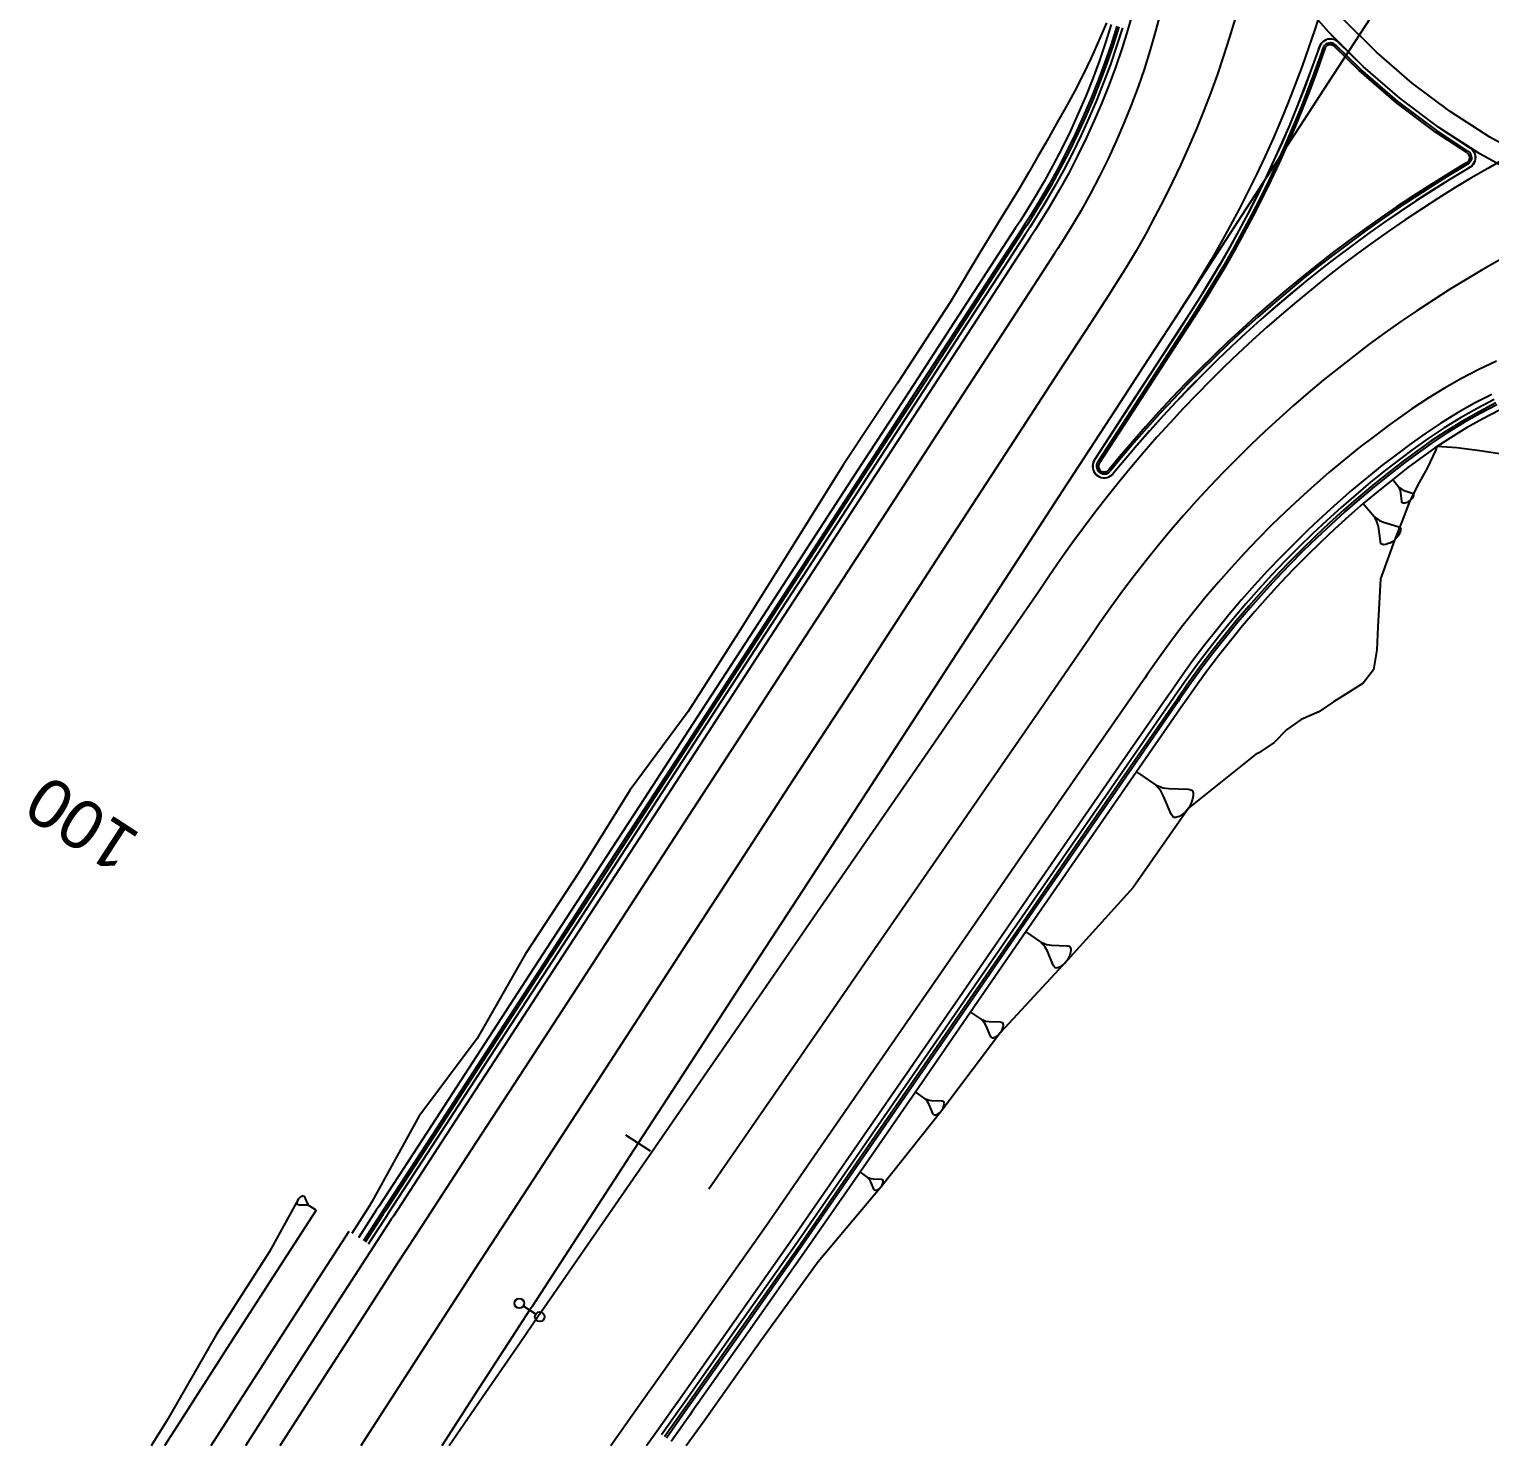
# Model space of a CAD drawing. Extents: x 383808 to 384559, y 802827 to 803490.
# Drawn here: x 383902.9 to 383978, y 803100.1 to 803172.8 of the extents above; entities that cross this region are included whole.
import ezdxf
from ezdxf.enums import TextEntityAlignment as Align

# ---------------------------------------------------------------- set-up
doc = ezdxf.new("R2010")
doc.units = 0
doc.layers.get('0').update_dxf_attribs({"linetype": 'CONTINUOUS'})
doc.styles.add('ARIAL', font='ARIAL.FON')

msp = doc.modelspace()

# ---------------------------------------------------------------- linework, layer by layer
at = {"color": 7}
for p, q in [((383973.0067, 803149.6732), (383973.3233, 803149.2726)), ((383973.3233, 803149.2726), (383973.371, 803149.2358)), ((383973.3481, 803149.2177), (383973.3233, 803149.2726)), ((383973.3728, 803149.1629), (383973.3481, 803149.2177)), ((383973.371, 803149.2358), (383973.4186, 803149.1991)), ((383973.4186, 803149.1991), (383973.4662, 803149.1623)), ((383971.4876, 803148.4254), (383972.0673, 803147.7461)), ((383973.3975, 803149.1081), (383973.3728, 803149.1629)), ((383973.4241, 803148.9803), (383973.3975, 803149.1081)), ((383973.4671, 803148.5494), (383973.4241, 803148.9803)), ((383973.4662, 803149.1623), (383973.5844, 803149.1069)), ((383973.4738, 803148.5175), (383973.4671, 803148.5494)), ((383973.4895, 803148.4741), (383973.4738, 803148.5175)), ((383973.4985, 803148.4626), (383973.4895, 803148.4741)), ((383973.528, 803148.4488), (383973.4985, 803148.4626)), ((383973.5485, 803148.4464), (383973.528, 803148.4488)), ((383973.569, 803148.444), (383973.5485, 803148.4464)), ((383973.6215, 803148.4482), (383973.569, 803148.444)), ((383973.5844, 803149.1069), (383973.9937, 803148.9655)), ((383973.6968, 803148.4706), (383973.6215, 803148.4482)), ((383973.7402, 803148.4863), (383973.6968, 803148.4706)), ((383973.795, 803148.511), (383973.7402, 803148.4863)), ((383973.8842, 803148.5629), (383973.795, 803148.511)), ((383973.9552, 803148.6376), (383973.8842, 803148.5629)), ((383973.992, 803148.6853), (383973.9552, 803148.6376)), ((383974.0173, 803148.7239), (383973.992, 803148.6853)), ((383973.9937, 803148.9655), (383974.0232, 803148.9517)), ((383974.0564, 803148.792), (383974.0173, 803148.7239)), ((383974.0232, 803148.9517), (383974.0618, 803148.9264)), ((383974.0727, 803148.842), (383974.0564, 803148.792)), ((383974.0618, 803148.9264), (383974.0708, 803148.9149)), ((383974.0708, 803148.9149), (383974.0775, 803148.883)), ((383974.0751, 803148.8625), (383974.0727, 803148.842)), ((383974.0775, 803148.883), (383974.0751, 803148.8625)), ((383972.0673, 803147.7461), (383972.153, 803147.685)), ((383972.1142, 803147.6519), (383972.0673, 803147.7461)), ((383972.153, 803147.685), (383972.2386, 803147.624)), ((383972.161, 803147.5577), (383972.1142, 803147.6519)), ((383972.2079, 803147.4635), (383972.161, 803147.5577)), ((383972.2627, 803147.242), (383972.2079, 803147.4635)), ((383972.2386, 803147.624), (383972.3243, 803147.5629)), ((383972.3663, 803146.4918), (383972.2627, 803147.242)), ((383972.3243, 803147.5629), (383972.5345, 803147.4739)), ((383972.5345, 803147.4739), (383973.2591, 803147.2537)), ((383973.2591, 803147.2537), (383973.3116, 803147.2315)), ((383973.3116, 803147.2315), (383973.3807, 803147.1898)), ((383973.3802, 803146.9546), (383973.3163, 803146.8329)), ((383973.4053, 803147.0431), (383973.3802, 803146.9546)), ((383973.3807, 803147.1898), (383973.3973, 803147.1704)), ((383973.3973, 803147.1704), (383973.411, 803147.115)), ((383973.4082, 803147.0791), (383973.4053, 803147.0431)), ((383973.411, 803147.115), (383973.4082, 803147.0791)), ((383972.38, 803146.4364), (383972.3663, 803146.4918)), ((383972.4103, 803146.3616), (383972.38, 803146.4364)), ((383972.4269, 803146.3422), (383972.4103, 803146.3616)), ((383972.4794, 803146.32), (383972.4269, 803146.3422)), ((383972.5154, 803146.3171), (383972.4794, 803146.32)), ((383972.5514, 803146.3143), (383972.5154, 803146.3171)), ((383972.6427, 803146.3251), (383972.5514, 803146.3143)), ((383972.7729, 803146.3692), (383972.6427, 803146.3251)), ((383972.8477, 803146.3994), (383972.7729, 803146.3692)), ((383972.9419, 803146.4463), (383972.8477, 803146.3994)), ((383973.0943, 803146.5428), (383972.9419, 803146.4463)), ((383973.2136, 803146.6782), (383973.0943, 803146.5428)), ((383973.2746, 803146.7638), (383973.2136, 803146.6782)), ((383973.3163, 803146.8329), (383973.2746, 803146.7638)), ((383959.8374, 803134.6457), (383960.8067, 803133.9747)), ((383960.8067, 803133.9747), (383960.9367, 803133.9257)), ((383960.8983, 803133.8703), (383960.8067, 803133.9747)), ((383960.9899, 803133.7659), (383960.8983, 803133.8703)), ((383960.9367, 803133.9257), (383961.0666, 803133.8767)), ((383961.0816, 803133.6615), (383960.9899, 803133.7659)), ((383961.0666, 803133.8767), (383961.1966, 803133.8277)), ((383961.2264, 803133.3974), (383961.0816, 803133.6615)), ((383961.1966, 803133.8277), (383961.4948, 803133.7851)), ((383961.4948, 803133.7851), (383962.494, 803133.749)), ((383962.494, 803133.749), (383962.5686, 803133.7383)), ((383962.5686, 803133.7383), (383962.6708, 803133.7085)), ((383962.6708, 803133.7085), (383962.6985, 803133.6893)), ((383962.6985, 803133.6893), (383962.7347, 803133.6233)), ((383962.7497, 803133.4081), (383962.7092, 803133.2313)), ((383962.7347, 803133.6233), (383962.7433, 803133.5764)), ((383962.7433, 803133.5764), (383962.7518, 803133.5295)), ((383962.7518, 803133.5295), (383962.7497, 803133.4081)), ((383961.6121, 803132.4749), (383961.2264, 803133.3974)), ((383962.5239, 803132.786), (383962.362, 803132.6113)), ((383962.6304, 803132.9991), (383962.5239, 803132.786)), ((383962.6794, 803133.129), (383962.6304, 803132.9991)), ((383962.7092, 803133.2313), (383962.6794, 803133.129)), ((383961.6483, 803132.4089), (383961.6121, 803132.4749)), ((383961.7122, 803132.3237), (383961.6483, 803132.4089)), ((383961.7399, 803132.3045), (383961.7122, 803132.3237)), ((383961.8145, 803132.2939), (383961.7399, 803132.3045)), ((383961.8613, 803132.3024), (383961.8145, 803132.2939)), ((383961.9082, 803132.3109), (383961.8613, 803132.3024)), ((383962.0211, 803132.3557), (383961.9082, 803132.3109)), ((383962.1724, 803132.4558), (383962.0211, 803132.3557)), ((383962.2576, 803132.5197), (383962.1724, 803132.4558)), ((383962.362, 803132.6113), (383962.2576, 803132.5197)), ((383954.151, 803126.4161), (383954.917, 803125.8868)), ((383954.917, 803125.8868), (383955.0197, 803125.8482)), ((383954.9894, 803125.8044), (383954.917, 803125.8868)), ((383955.0618, 803125.7221), (383954.9894, 803125.8044)), ((383955.0197, 803125.8482), (383955.1223, 803125.8096)), ((383955.1343, 803125.6397), (383955.0618, 803125.7221)), ((383955.1223, 803125.8096), (383955.225, 803125.771)), ((383955.2489, 803125.4312), (383955.1343, 803125.6397)), ((383955.225, 803125.771), (383955.4606, 803125.7376)), ((383955.5541, 803124.7029), (383955.2489, 803125.4312)), ((383955.4606, 803125.7376), (383956.2497, 803125.7097)), ((383956.2497, 803125.7097), (383956.3086, 803125.7013)), ((383956.3086, 803125.7013), (383956.3894, 803125.6778)), ((383956.3965, 803125.2202), (383956.3579, 803125.1175)), ((383956.3894, 803125.6778), (383956.4113, 803125.6627)), ((383956.42, 803125.301), (383956.3965, 803125.2202)), ((383956.4113, 803125.6627), (383956.4399, 803125.6106)), ((383956.4519, 803125.4407), (383956.42, 803125.301)), ((383956.4399, 803125.6106), (383956.4467, 803125.5736)), ((383956.4467, 803125.5736), (383956.4535, 803125.5366)), ((383956.4535, 803125.5366), (383956.4519, 803125.4407)), ((383955.5827, 803124.6508), (383955.5541, 803124.7029)), ((383955.6332, 803124.5835), (383955.5827, 803124.6508)), ((383955.6551, 803124.5684), (383955.6332, 803124.5835)), ((383955.714, 803124.56), (383955.6551, 803124.5684)), ((383955.751, 803124.5668), (383955.714, 803124.56)), ((383955.788, 803124.5736), (383955.751, 803124.5668)), ((383955.8772, 803124.609), (383955.788, 803124.5736)), ((383955.9966, 803124.6882), (383955.8772, 803124.609)), ((383956.0638, 803124.7387), (383955.9966, 803124.6882)), ((383956.1462, 803124.8111), (383956.0638, 803124.7387)), ((383956.274, 803124.9492), (383956.1462, 803124.8111)), ((383956.3579, 803125.1175), (383956.274, 803124.9492)), ((383951.3076, 803122.301), (383951.8611, 803121.9185)), ((383951.8611, 803121.9185), (383951.9353, 803121.8906)), ((383951.9135, 803121.859), (383951.8611, 803121.9185)), ((383951.9658, 803121.7994), (383951.9135, 803121.859)), ((383951.9353, 803121.8906), (383952.0095, 803121.8627)), ((383952.0182, 803121.7399), (383951.9658, 803121.7994)), ((383952.0095, 803121.8627), (383952.0837, 803121.8348)), ((383952.101, 803121.5892), (383952.0182, 803121.7399)), ((383952.0837, 803121.8348), (383952.254, 803121.8106)), ((383952.3215, 803121.0629), (383952.101, 803121.5892)), ((383952.254, 803121.8106), (383952.8243, 803121.7905)), ((383952.8243, 803121.7905), (383952.8668, 803121.7844)), ((383952.8668, 803121.7844), (383952.9252, 803121.7675)), ((383952.9304, 803121.4367), (383952.9025, 803121.3625)), ((383952.9252, 803121.7675), (383952.941, 803121.7565)), ((383952.9473, 803121.4951), (383952.9304, 803121.4367)), ((383952.941, 803121.7565), (383952.9617, 803121.7189)), ((383952.9703, 803121.5961), (383952.9473, 803121.4951)), ((383952.9617, 803121.7189), (383952.9666, 803121.6921)), ((383952.9666, 803121.6921), (383952.9715, 803121.6654)), ((383952.9715, 803121.6654), (383952.9703, 803121.5961)), ((383952.3422, 803121.0252), (383952.3215, 803121.0629)), ((383952.3788, 803120.9766), (383952.3422, 803121.0252)), ((383952.3946, 803120.9657), (383952.3788, 803120.9766)), ((383952.4371, 803120.9597), (383952.3946, 803120.9657)), ((383952.4639, 803120.9645), (383952.4371, 803120.9597)), ((383952.4906, 803120.9694), (383952.4639, 803120.9645)), ((383952.555, 803120.995), (383952.4906, 803120.9694)), ((383952.6413, 803121.0523), (383952.555, 803120.995)), ((383952.6899, 803121.0888), (383952.6413, 803121.0523)), ((383952.7495, 803121.1411), (383952.6899, 803121.0888)), ((383952.8418, 803121.2409), (383952.7495, 803121.1411)), ((383952.9025, 803121.3625), (383952.8418, 803121.2409)), ((383948.4641, 803118.1859), (383948.9542, 803117.8473)), ((383948.9542, 803117.8473), (383949.0199, 803117.8226)), ((383949.0005, 803117.7946), (383948.9542, 803117.8473)), ((383949.0469, 803117.7419), (383949.0005, 803117.7946)), ((383949.0199, 803117.8226), (383949.0856, 803117.7979)), ((383949.0932, 803117.6892), (383949.0469, 803117.7419)), ((383949.0856, 803117.7979), (383949.1512, 803117.7732)), ((383949.1665, 803117.5558), (383949.0932, 803117.6892)), ((383949.1512, 803117.7732), (383949.302, 803117.7518)), ((383949.302, 803117.7518), (383949.8068, 803117.7339)), ((383949.8068, 803117.7339), (383949.8445, 803117.7286)), ((383949.8445, 803117.7286), (383949.8962, 803117.7136)), ((383949.8962, 803117.7136), (383949.9102, 803117.7039)), ((383949.9102, 803117.7039), (383949.9285, 803117.6705)), ((383949.9285, 803117.6705), (383949.9328, 803117.6469)), ((383949.9328, 803117.6469), (383949.9371, 803117.6232)), ((383949.3618, 803117.0899), (383949.1665, 803117.5558)), ((383949.3801, 803117.0565), (383949.3618, 803117.0899)), ((383949.4124, 803117.0135), (383949.3801, 803117.0565)), ((383949.4264, 803117.0038), (383949.4124, 803117.0135)), ((383949.4641, 803116.9985), (383949.4264, 803117.0038)), ((383949.4878, 803117.0028), (383949.4641, 803116.9985)), ((383949.5115, 803117.0071), (383949.4878, 803117.0028)), ((383949.5685, 803117.0298), (383949.5115, 803117.0071)), ((383949.6449, 803117.0804), (383949.5685, 803117.0298)), ((383949.6879, 803117.1128), (383949.6449, 803117.0804)), ((383949.7406, 803117.1591), (383949.6879, 803117.1128)), ((383949.8223, 803117.2474), (383949.7406, 803117.1591)), ((383949.876, 803117.3551), (383949.8223, 803117.2474)), ((383949.9007, 803117.4208), (383949.876, 803117.3551)), ((383949.9158, 803117.4725), (383949.9007, 803117.4208)), ((383949.9361, 803117.5618), (383949.9158, 803117.4725)), ((383949.9371, 803117.6232), (383949.9361, 803117.5618)), ((383945.6207, 803114.0708), (383946.0126, 803113.8)), ((383946.0126, 803113.8), (383946.0651, 803113.7803)), ((383946.0496, 803113.7579), (383946.0126, 803113.8)), ((383946.0867, 803113.7157), (383946.0496, 803113.7579)), ((383946.0651, 803113.7803), (383946.1176, 803113.7605)), ((383946.1237, 803113.6736), (383946.0867, 803113.7157)), ((383946.1176, 803113.7605), (383946.1701, 803113.7408)), ((383946.1823, 803113.5669), (383946.1237, 803113.6736)), ((383946.1701, 803113.7408), (383946.2906, 803113.7237)), ((383946.3384, 803113.1944), (383946.1823, 803113.5669)), ((383946.2906, 803113.7237), (383946.6943, 803113.7094)), ((383946.3531, 803113.1677), (383946.3384, 803113.1944)), ((383946.379, 803113.1333), (383946.3531, 803113.1677)), ((383946.3901, 803113.1256), (383946.379, 803113.1333)), ((383946.5037, 803113.1464), (383946.4581, 803113.1282)), ((383946.5648, 803113.1869), (383946.5037, 803113.1464)), ((383946.5992, 803113.2127), (383946.5648, 803113.1869)), ((383946.6414, 803113.2498), (383946.5992, 803113.2127)), ((383946.7067, 803113.3204), (383946.6414, 803113.2498)), ((383946.6943, 803113.7094), (383946.7244, 803113.7051)), ((383946.7497, 803113.4065), (383946.7067, 803113.3204)), ((383946.7244, 803113.7051), (383946.7657, 803113.6931)), ((383946.7694, 803113.459), (383946.7497, 803113.4065)), ((383946.7657, 803113.6931), (383946.7769, 803113.6854)), ((383946.7814, 803113.5003), (383946.7694, 803113.459)), ((383946.7769, 803113.6854), (383946.7916, 803113.6587)), ((383946.7977, 803113.5718), (383946.7814, 803113.5003)), ((383946.7916, 803113.6587), (383946.7951, 803113.6398)), ((383946.7951, 803113.6398), (383946.7985, 803113.6209)), ((383946.7985, 803113.6209), (383946.7977, 803113.5718)), ((383916.6974, 803112.4911), (383916.7089, 803112.5492)), ((383916.6979, 803112.4514), (383916.6974, 803112.4911)), ((383916.7011, 803112.4362), (383916.6979, 803112.4514)), ((383916.7044, 803112.421), (383916.7011, 803112.4362)), ((383916.7168, 803112.3998), (383916.7044, 803112.421)), ((383916.7089, 803112.5492), (383916.7177, 803112.5829)), ((383916.7261, 803112.3938), (383916.7168, 803112.3998)), ((383916.7177, 803112.5829), (383916.7324, 803112.6258)), ((383916.7597, 803112.3851), (383916.7261, 803112.3938)), ((383916.7324, 803112.6258), (383916.7651, 803112.6964)), ((383916.7842, 803112.3823), (383916.7597, 803112.3851)), ((383916.7651, 803112.6964), (383916.8163, 803112.755)), ((383916.8163, 803112.755), (383916.8495, 803112.7859)), ((383916.8495, 803112.7859), (383916.8766, 803112.8076)), ((383916.8766, 803112.8076), (383916.9251, 803112.8417)), ((383916.9251, 803112.8417), (383916.9615, 803112.8574)), ((383916.9615, 803112.8574), (383916.9767, 803112.8606)), ((383916.9767, 803112.8606), (383916.9919, 803112.8639)), ((383916.9919, 803112.8639), (383917.0164, 803112.8611)), ((383917.0164, 803112.8611), (383917.0256, 803112.8551)), ((383917.0256, 803112.8551), (383917.0473, 803112.8279)), ((383917.0473, 803112.8279), (383917.0597, 803112.8067)), ((383917.0597, 803112.8067), (383917.1945, 803112.5094)), ((383917.1945, 803112.5094), (383917.2444, 803112.4245)), ((383917.2444, 803112.4245), (383917.2753, 803112.3913)), ((383917.2753, 803112.3913), (383917.3062, 803112.3582)), ((383946.4203, 803113.1213), (383946.3901, 803113.1256)), ((383946.4392, 803113.1248), (383946.4203, 803113.1213)), ((383946.4581, 803113.1282), (383946.4392, 803113.1248)), ((383917.1107, 803112.3802), (383916.7842, 803112.3823)), ((383917.2085, 803112.3692), (383917.1107, 803112.3802)), ((383917.2514, 803112.3544), (383917.2085, 803112.3692)), ((383917.2942, 803112.3397), (383917.2514, 803112.3544)), ((383917.3371, 803112.325), (383917.2942, 803112.3397)), ((383917.3062, 803112.3582), (383917.3371, 803112.325)), ((383917.6601, 803112.1153), (383917.3371, 803112.325))]:
    msp.add_line(p, q, dxfattribs=at)
at = {"color": 3}
msp.add_line((383934.8451, 803115.1479), (383933.5879, 803115.9661), dxfattribs=at)
at = {"color": 1}
msp.add_line((383928.9545, 803106.7754), (383928.3177, 803107.1898), dxfattribs=at)
at = {"color": 3, "linetype": 'CONTINUOUS'}
for points in [[(383972.3997, 803174.2259), (383969.6723, 803170.0353), (383968.0172, 803167.4922), (383966.9449, 803165.8446), (383964.2175, 803161.654), (383961.4902, 803157.4634), (383960.4147, 803155.8109), (383958.7628, 803153.2727), (383956.0354, 803149.0821), (383953.3081, 803144.8915), (383950.5807, 803140.7008), (383947.8533, 803136.5102), (383945.126, 803132.3195), (383942.3986, 803128.1289), (383939.6712, 803123.9383), (383936.9439, 803119.7476), (383934.2165, 803115.557), (383931.4891, 803111.3663), (383928.7617, 803107.1757), (383928.6361, 803106.9826), (383927.7249, 803105.5808), (383926.0407, 803102.9809), (383924.1212, 803100)], [(384000, 803161.5519), (383999.0447, 803161.436), (383996.5485, 803161.3078), (383994.0494, 803161.3531), (383991.5595, 803161.5717), (383989.0908, 803161.9625), (383986.6551, 803162.5238), (383984.2642, 803163.2526), (383981.9297, 803164.1456), (383979.6628, 803165.1985), (383977.4743, 803166.4061), (383975.375, 803167.7627), (383973.3748, 803169.2616), (383971.4835, 803170.8957), (383969.7101, 803172.6572), (383968.0633, 803174.5374)]]:
    msp.add_lwpolyline(points, dxfattribs=at)
at = {"color": 2, "linetype": 'CONTINUOUS'}
for points in [[(384000, 803161.5369), (383999.7367, 803161.5024), (383999.0447, 803161.436), (383996.5485, 803161.3078), (383994.0494, 803161.3531), (383991.5595, 803161.5717), (383989.0908, 803161.9625), (383986.6551, 803162.5238), (383984.2642, 803163.2526), (383981.9297, 803164.1456), (383979.6628, 803165.1985), (383977.4743, 803166.4061), (383976.965, 803166.7164), (383975.375, 803167.7627), (383973.3748, 803169.2616), (383971.4835, 803170.8957), (383970.2217, 803172.1236), (383969.7101, 803172.6572), (383968.0633, 803174.5374)], [(383959.6664, 803173.756), (383959.3913, 803172.7946), (383959.0923, 803171.8404), (383958.7694, 803170.894), (383958.4231, 803169.9559), (383958.0534, 803169.0268), (383957.6605, 803168.1072), (383957.2449, 803167.1977), (383956.8066, 803166.2989), (383956.3459, 803165.4114), (383955.8633, 803164.5356), (383955.3589, 803163.6722), (383954.833, 803162.8216), (383954.6005, 803162.4601), (383954.3661, 803162.0999), (383953.2906, 803160.4474), (383951.6387, 803157.9093), (383948.9114, 803153.7186), (383946.184, 803149.528), (383943.4566, 803145.3373), (383940.7292, 803141.1467), (383938.0019, 803136.9561), (383935.2745, 803132.7654), (383932.5471, 803128.5748), (383929.8198, 803124.3841), (383927.0924, 803120.1935), (383924.365, 803116.0029), (383921.6377, 803111.8122), (383921.512, 803111.6191), (383920.5956, 803110.2094), (383918.9019, 803107.5948), (383916.1796, 803103.3671), (383914.0272, 803100)], [(383970.2217, 803172.1236), (383970.1466, 803172.1886), (383970.0613, 803172.2405), (383969.9686, 803172.2777), (383969.871, 803172.2989), (383969.7712, 803172.3036), (383969.672, 803172.2917), (383969.5762, 803172.2635), (383969.4864, 803172.2198), (383969.4051, 803172.1618), (383969.3345, 803172.0911), (383969.2766, 803172.0097), (383969.233, 803171.9199), (383969.2253, 803171.8986), (383969.1496, 803171.6791), (383968.8114, 803170.7294), (383968.4579, 803169.7854), (383968.0893, 803168.8472), (383967.7056, 803167.915), (383967.3069, 803166.9891), (383966.8933, 803166.0698), (383966.4649, 803165.1573), (383966.0219, 803164.2518), (383965.5643, 803163.3536), (383965.0923, 803162.4629), (383964.606, 803161.5799), (383964.1056, 803160.7048), (383963.591, 803159.838), (383963.0626, 803158.9795), (383962.5204, 803158.1297), (383962.4876, 803158.0792), (383961.9092, 803157.1906), (383960.8338, 803155.5382), (383959.1819, 803153), (383957.6704, 803150.6777), (383957.6522, 803150.6477), (383957.6101, 803150.5571), (383957.5836, 803150.4608), (383957.5734, 803150.3615), (383957.5799, 803150.2618), (383957.6028, 803150.1646), (383957.6415, 803150.0725), (383957.695, 803149.9881), (383957.7617, 803149.9138), (383957.8399, 803149.8516), (383957.9272, 803149.8032), (383958.0214, 803149.7699), (383958.1198, 803149.7528), (383958.2197, 803149.7522), (383958.3183, 803149.7682), (383958.4129, 803149.8003), (383958.5008, 803149.8476), (383958.5797, 803149.9089), (383958.6382, 803149.971)], [(383976.965, 803166.7164), (383977.0406, 803166.6609), (383977.1105, 803166.5896), (383977.1677, 803166.5076), (383977.2104, 803166.4173), (383977.2376, 803166.3212), (383977.2484, 803166.2219), (383977.2426, 803166.1222), (383977.2204, 803166.0248), (383977.1823, 803165.9325), (383977.1294, 803165.8478), (383977.0632, 803165.773), (383976.9855, 803165.7102), (383976.953, 803165.6896), (383976.7635, 803165.5777), (383975.901, 803165.0574), (383975.0461, 803164.5245), (383974.1992, 803163.9791), (383973.3604, 803163.4213), (383972.5299, 803162.8512), (383971.7078, 803162.2689), (383970.8945, 803161.6747), (383970.0899, 803161.0685), (383969.2943, 803160.4506), (383968.508, 803159.8211), (383967.7309, 803159.18), (383966.9634, 803158.5276), (383966.2055, 803157.864), (383965.4575, 803157.1893), (383964.7195, 803156.5037), (383963.9916, 803155.8072), (383963.2741, 803155.1002), (383962.5671, 803154.3827), (383961.8706, 803153.6549), (383961.185, 803152.9169), (383960.5103, 803152.1689), (383959.8466, 803151.4111), (383959.1942, 803150.6436), (383958.6382, 803149.971)], [(383978.0901, 803154.0419), (383977.2028, 803153.581), (383976.3321, 803153.0893), (383975.4792, 803152.5673), (383974.6451, 803152.0157), (383973.8798, 803151.4712), (383973.2391, 803150.9919), (383972.4487, 803150.3793), (383971.67, 803149.7519), (383970.9033, 803149.11), (383970.1489, 803148.4537), (383969.4069, 803147.7832), (383968.6777, 803147.0989), (383967.9616, 803146.401), (383967.2588, 803145.6896), (383966.5695, 803144.9652), (383965.894, 803144.2278), (383965.2325, 803143.4779), (383964.5853, 803142.7156), (383963.9526, 803141.9412), (383963.3346, 803141.155), (383962.7316, 803140.3573), (383962.1437, 803139.5484), (383961.5712, 803138.7285), (383961.4749, 803138.5873), (383959.0974, 803135.158), (383956.254, 803131.0428), (383953.4105, 803126.9277), (383950.5671, 803122.8126), (383947.7237, 803118.6975), (383944.8803, 803114.5824), (383942.0369, 803110.4673), (383939.1515, 803106.3794), (383936.2662, 803102.2916), (383936.1333, 803102.1033), (383935.1747, 803100.7442), (383934.6515, 803100)]]:
    msp.add_lwpolyline(points, dxfattribs=at)
at = {"color": 7, "linetype": 'CONTINUOUS'}
for points in [[(383961.0707, 803173.6666), (383960.8165, 803172.6995), (383960.5382, 803171.739), (383960.236, 803170.7858), (383959.9101, 803169.8405), (383959.5606, 803168.9035), (383959.1878, 803167.9756), (383958.792, 803167.0574), (383958.3733, 803166.1493), (383957.932, 803165.2519), (383957.4685, 803164.3659), (383956.9829, 803163.4917), (383956.4756, 803162.6299), (383955.947, 803161.7811), (383955.7856, 803161.5311), (383955.6233, 803161.2817), (383954.5478, 803159.6292), (383952.8959, 803157.091), (383950.1685, 803152.9004), (383947.4412, 803148.7098), (383944.7138, 803144.5191), (383941.9864, 803140.3285), (383939.2591, 803136.1378), (383936.5317, 803131.9472), (383933.8043, 803127.7566), (383931.077, 803123.5659), (383928.3496, 803119.3753), (383925.6222, 803115.1847), (383922.8949, 803110.994), (383922.7692, 803110.8009), (383921.8537, 803109.3926), (383920.1617, 803106.7806), (383917.4421, 803102.5571), (383915.8074, 803100)], [(383964.8995, 803173.3516), (383964.6135, 803172.3934), (383964.3094, 803171.4408), (383963.9874, 803170.494), (383963.6476, 803169.5536), (383963.2901, 803168.6197), (383962.915, 803167.6927), (383962.5226, 803166.7729), (383962.1128, 803165.8607), (383961.6859, 803164.9565), (383961.242, 803164.0604), (383960.7813, 803163.1728), (383960.304, 803162.2942), (383959.8101, 803161.4246), (383959.2999, 803160.5646), (383958.7736, 803159.7143), (383958.3944, 803159.1231), (383957.4813, 803157.7201), (383955.8294, 803155.1819), (383953.102, 803150.9912), (383950.3746, 803146.8006), (383947.6473, 803142.61), (383944.9199, 803138.4193), (383942.1925, 803134.2287), (383939.4651, 803130.0381), (383936.7378, 803125.8474), (383934.0104, 803121.6568), (383931.283, 803117.4661), (383928.5557, 803113.2755), (383925.8283, 803109.0849), (383925.7026, 803108.8918), (383924.7893, 803107.4867), (383923.1012, 803104.8807), (383920.3879, 803100.6671), (383919.9614, 803100)], [(383969.3024, 803173.7427), (383968.9974, 803172.7903), (383968.6772, 803171.843), (383968.3417, 803170.901), (383967.9911, 803169.9645), (383967.6254, 803169.0337), (383967.2448, 803168.109), (383966.8492, 803167.1906), (383966.439, 803166.2786), (383966.014, 803165.3734), (383965.5746, 803164.4752), (383965.1207, 803163.5841), (383964.6524, 803162.7005), (383964.17, 803161.8246), (383963.6736, 803160.9566), (383963.1631, 803160.0966), (383962.6389, 803159.2451), (383962.1011, 803158.4021), (383962.0684, 803158.3518), (383961.4902, 803157.4634), (383960.4147, 803155.8109), (383958.7628, 803153.2727), (383956.0354, 803149.0821), (383953.3081, 803144.8915), (383950.5807, 803140.7008), (383947.8533, 803136.5102), (383945.126, 803132.3195), (383942.3986, 803128.1289), (383939.6712, 803123.9383), (383936.9439, 803119.7476), (383934.2165, 803115.557), (383931.4891, 803111.3663), (383928.7617, 803107.1757), (383928.6361, 803106.9826), (383927.7249, 803105.5808), (383926.0407, 803102.9809), (383924.1212, 803100)], [(384000, 803162.554), (383999.1913, 803162.4531), (383998.9588, 803162.4323), (383996.5319, 803162.3076), (383994.1022, 803162.3517), (383991.6815, 803162.5642), (383991.0477, 803162.648), (383989.2813, 803162.9442), (383986.9133, 803163.4898), (383984.5889, 803164.1985), (383982.3192, 803165.0667), (383980.1152, 803166.0903), (383977.9876, 803167.2643), (383975.9466, 803168.5832), (383974.002, 803170.0405), (383972.1632, 803171.6293), (383970.4391, 803173.3418)], [(383958.2818, 803173.1272), (383957.8988, 803172.2309), (383957.5055, 803171.3428), (383957.0825, 803170.47), (383956.6377, 803169.6107), (383956.1762, 803168.7634), (383955.7093, 803167.9229), (383955.2378, 803167.0883), (383954.7625, 803166.2584), (383954.2839, 803165.4319), (383953.8026, 803164.6076), (383953.3059, 803163.7923), (383953.0854, 803163.4404), (383952.8593, 803163.0806), (383951.8364, 803161.3939), (383950.2774, 803158.7953), (383947.5385, 803154.6121), (383944.7781, 803150.443), (383942.1356, 803146.1971), (383939.4811, 803141.959), (383936.7836, 803137.7489), (383933.8004, 803133.7248), (383931.1731, 803129.469), (383928.4291, 803125.2892), (383925.9398, 803120.9437), (383922.9498, 803116.9239), (383920.5206, 803112.5392), (383920.406, 803112.3388), (383919.4921, 803110.9259)], [(383958.8166, 803172.9669), (383958.522, 803172.027), (383958.204, 803171.0948), (383957.8629, 803170.1708), (383957.4987, 803169.2556), (383957.1118, 803168.3498), (383956.7023, 803167.454), (383956.2706, 803166.5686), (383955.8169, 803165.6944), (383955.3415, 803164.8317), (383954.8446, 803163.9813), (383954.3267, 803163.1435), (383954.0968, 803162.7861), (383953.8632, 803162.4272), (383952.7878, 803160.7747), (383951.1358, 803158.2365), (383948.4085, 803154.0459), (383945.6811, 803149.8553), (383942.9537, 803145.6646), (383940.2264, 803141.474), (383937.499, 803137.2833), (383934.7716, 803133.0927), (383932.0443, 803128.9021), (383929.3169, 803124.7114), (383926.5895, 803120.5208), (383923.8622, 803116.3301), (383921.1348, 803112.1395), (383921.0091, 803111.9464), (383920.0924, 803110.5362)], [(383958.9219, 803172.9353), (383958.6266, 803171.9928), (383958.3077, 803171.058), (383957.9656, 803170.1314), (383957.6004, 803169.2136), (383957.2124, 803168.3053), (383956.8018, 803167.407), (383956.3689, 803166.5192), (383955.9139, 803165.6425), (383955.4371, 803164.7775), (383954.9389, 803163.9246), (383954.4195, 803163.0845), (383954.1891, 803162.7263), (383953.9554, 803162.3672), (383952.88, 803160.7147), (383951.228, 803158.1765), (383948.5007, 803153.9859), (383945.7733, 803149.7953), (383943.0459, 803145.6046), (383940.3186, 803141.414), (383937.5912, 803137.2233), (383934.8638, 803133.0327), (383932.1365, 803128.8421), (383929.4091, 803124.6514), (383926.6817, 803120.4608), (383923.9543, 803116.2701), (383921.227, 803112.0795), (383921.1013, 803111.8864), (383920.1847, 803110.4763)], [(383976.8596, 803166.5465), (383975.2607, 803167.5986), (383973.2494, 803169.1058), (383971.3476, 803170.749), (383970.09, 803171.9731), (383970.0287, 803172.027), (383969.9718, 803172.0617), (383969.91, 803172.0864), (383969.8449, 803172.1006), (383969.7784, 803172.1037), (383969.7123, 803172.0958), (383969.6484, 803172.077), (383969.5885, 803172.0479), (383969.5343, 803172.0092), (383969.4873, 803171.9621), (383969.4487, 803171.9078), (383969.4196, 803171.8479), (383969.4133, 803171.8304), (383969.3385, 803171.6135), (383968.9992, 803170.6608), (383968.6446, 803169.7138), (383968.2748, 803168.7725), (383967.8899, 803167.8374), (383967.4899, 803166.9085), (383967.075, 803165.9863), (383966.6453, 803165.0709), (383966.2008, 803164.1625), (383965.7418, 803163.2614), (383965.2683, 803162.3678), (383964.7804, 803161.482), (383964.2784, 803160.6041), (383963.7622, 803159.7345), (383963.2321, 803158.8733), (383962.6881, 803158.0208), (383962.6552, 803157.9702), (383962.0769, 803157.0815), (383961.0014, 803155.4291), (383959.3495, 803152.8909), (383957.8411, 803150.5734), (383957.8259, 803150.5486), (383957.7978, 803150.4882), (383957.7802, 803150.424), (383957.7734, 803150.3578), (383957.7777, 803150.2913), (383957.793, 803150.2265), (383957.8188, 803150.1651), (383957.8545, 803150.1089), (383957.8989, 803150.0593), (383957.951, 803150.0178), (383958.0093, 803149.9856), (383958.0721, 803149.9634), (383958.1377, 803149.952), (383958.2042, 803149.9516), (383958.27, 803149.9622), (383958.333, 803149.9837), (383958.3917, 803150.0152), (383958.4442, 803150.0561), (383958.4832, 803150.0975)], [(383976.8068, 803166.4616), (383975.2035, 803167.5165), (383973.1867, 803169.0279), (383971.2796, 803170.6757), (383970.0238, 803171.8981), (383969.9701, 803171.946), (383969.9271, 803171.9723), (383969.8807, 803171.9908), (383969.8319, 803172.0014), (383969.782, 803172.0038), (383969.7324, 803171.9978), (383969.6845, 803171.9837), (383969.6396, 803171.9619), (383969.5989, 803171.9329), (383969.5637, 803171.8976), (383969.5347, 803171.8569), (383969.5129, 803171.8117), (383969.5074, 803171.7965), (383969.433, 803171.5807), (383969.0932, 803170.6265), (383968.738, 803169.6779), (383968.3676, 803168.7352), (383967.982, 803167.7986), (383967.5814, 803166.8683), (383967.1659, 803165.9445), (383966.7354, 803165.0276), (383966.2903, 803164.1178), (383965.8305, 803163.2153), (383965.3563, 803162.3203), (383964.8676, 803161.433), (383964.3648, 803160.5538), (383963.8478, 803159.6828), (383963.3168, 803158.8202), (383962.772, 803157.9663), (383962.7391, 803157.9157), (383962.1607, 803157.027), (383961.0852, 803155.3745), (383959.4333, 803152.8363), (383957.9264, 803150.5211), (383957.9129, 803150.4993), (383957.8917, 803150.4538), (383957.8785, 803150.4056), (383957.8734, 803150.3559), (383957.8766, 803150.3061), (383957.8881, 803150.2575), (383957.9074, 803150.2114), (383957.9342, 803150.1693), (383957.9675, 803150.1321), (383958.0066, 803150.101), (383958.0503, 803150.0768), (383958.0974, 803150.0602), (383958.1466, 803150.0516), (383958.1965, 803150.0513), (383958.2458, 803150.0593), (383958.2931, 803150.0753), (383958.3371, 803150.099), (383958.3765, 803150.1297), (383958.4058, 803150.1607)], [(383976.8068, 803166.4616), (383976.8446, 803166.4338), (383976.8796, 803166.3981), (383976.9081, 803166.3571), (383976.9295, 803166.312), (383976.9431, 803166.2639), (383976.9485, 803166.2143), (383976.9456, 803166.1644), (383976.9345, 803166.1157), (383976.9154, 803166.0696), (383976.889, 803166.0272), (383976.8559, 803165.9898), (383976.8168, 803165.9583), (383976.794, 803165.944), (383976.6105, 803165.8357), (383975.7441, 803165.3131), (383974.8855, 803164.7779), (383974.0349, 803164.2301), (383973.1924, 803163.6698), (383972.3583, 803163.0973), (383971.5327, 803162.5125), (383970.7157, 803161.9156), (383969.9076, 803161.3068), (383969.1086, 803160.6862), (383968.3187, 803160.0539), (383967.5383, 803159.41), (383966.7674, 803158.7547), (383966.0062, 803158.0882), (383965.2549, 803157.4106), (383964.5137, 803156.7219), (383963.7827, 803156.0225), (383963.062, 803155.3124), (383962.3518, 803154.5917), (383961.6524, 803153.8607), (383960.9637, 803153.1195), (383960.286, 803152.3682), (383959.6195, 803151.6071), (383958.9642, 803150.8362), (383958.4058, 803150.1607)], [(383976.8596, 803166.5465), (383976.9099, 803166.5095), (383976.9566, 803166.4619), (383976.9946, 803166.4073), (383977.0231, 803166.3471), (383977.0412, 803166.283), (383977.0485, 803166.2168), (383977.0446, 803166.1504), (383977.0298, 803166.0854), (383977.0044, 803166.0239), (383976.9691, 803165.9674), (383976.925, 803165.9175), (383976.8732, 803165.8757), (383976.8469, 803165.8591), (383976.6615, 803165.7497), (383975.7964, 803165.2279), (383974.9391, 803164.6934), (383974.0897, 803164.1464), (383973.2484, 803163.587), (383972.4155, 803163.0152), (383971.5911, 803162.4313), (383970.7753, 803161.8353), (383969.9684, 803161.2274), (383969.1705, 803160.6077), (383968.3818, 803159.9763), (383967.6025, 803159.3333), (383966.8327, 803158.679), (383966.0727, 803158.0135), (383965.3225, 803157.3368), (383964.5823, 803156.6492), (383963.8523, 803155.9507), (383963.1327, 803155.2416), (383962.4236, 803154.522), (383961.7251, 803153.7921), (383961.0375, 803153.052), (383960.3608, 803152.3018), (383959.6952, 803151.5417), (383959.0408, 803150.772), (383958.4832, 803150.0975)], [(383978.7535, 803166.1425), (383977.8824, 803165.6514), (383977.0186, 803165.1476), (383976.1623, 803164.6311), (383975.3137, 803164.1021), (383974.473, 803163.5607), (383973.6403, 803163.007), (383972.8159, 803162.441), (383971.9998, 803161.8631), (383971.1924, 803161.2731), (383970.3937, 803160.6714), (383969.6039, 803160.058), (383968.8233, 803159.433), (383968.0519, 803158.7967), (383967.29, 803158.149), (383966.5377, 803157.4902), (383965.7951, 803156.8205), (383965.0625, 803156.1398), (383964.34, 803155.4485), (383963.6277, 803154.7467), (383962.9258, 803154.0344), (383962.2344, 803153.3119), (383961.5538, 803152.5793), (383960.884, 803151.8367), (383960.2252, 803151.0844), (383959.5775, 803150.3225), (383958.9411, 803149.5512), (383958.3161, 803148.7706), (383957.7027, 803147.9808), (383957.1009, 803147.1822), (383956.511, 803146.3747), (383955.9329, 803145.5587), (383955.367, 803144.7343), (383955.091, 803144.3226), (383954.8167, 803143.9096), (383951.9733, 803139.7945), (383949.1299, 803135.6794), (383946.2864, 803131.5643), (383943.443, 803127.4491), (383940.5996, 803123.334), (383937.7562, 803119.2189), (383934.9128, 803115.1038), (383932.0694, 803110.9887), (383929.2259, 803106.8736), (383929.0949, 803106.684), (383928.1452, 803105.3079), (383926.3896, 803102.7555), (383924.5053, 803100)], [(383978.5099, 803160.9457), (383977.6399, 803160.4528), (383976.778, 803159.9456), (383975.9246, 803159.4244), (383975.0799, 803158.8893), (383974.244, 803158.3404), (383973.4173, 803157.7778), (383972.5998, 803157.2018), (383971.792, 803156.6125), (383970.9939, 803156.01), (383970.2057, 803155.3945), (383969.4278, 803154.7661), (383968.6603, 803154.1251), (383967.9034, 803153.4716), (383967.1573, 803152.8058), (383966.4222, 803152.1278), (383965.6983, 803151.4379), (383964.9859, 803150.7362), (383964.285, 803150.0229), (383963.5959, 803149.2983), (383962.9188, 803148.5624), (383962.2539, 803147.8155), (383961.6013, 803147.0578), (383960.9612, 803146.2896), (383960.3337, 803145.5109), (383959.7192, 803144.7221), (383959.1176, 803143.9233), (383958.5292, 803143.1147), (383957.9542, 803142.2966), (383957.5709, 803141.7351), (383954.9067, 803137.8853), (383952.0633, 803133.7702), (383949.2199, 803129.6551), (383946.3765, 803125.54), (383943.5331, 803121.4249), (383940.6896, 803117.3098), (383937.8462, 803113.1947)], [(383978.3276, 803155.7488), (383977.4264, 803155.3156), (383976.54, 803154.8526), (383975.6696, 803154.3604), (383974.8161, 803153.8394), (383973.9805, 803153.2903), (383973.6183, 803153.0397), (383972.8605, 803152.4969), (383972.0583, 803151.9), (383971.2674, 803151.288), (383970.4883, 803150.6612), (383969.7211, 803150.0198), (383968.9662, 803149.364), (383968.2237, 803148.6941), (383967.494, 803148.0103), (383966.7774, 803147.3129), (383966.074, 803146.6021), (383965.3842, 803145.8781), (383964.7082, 803145.1413), (383964.0462, 803144.3918), (383963.3984, 803143.63), (383962.7651, 803142.8561), (383962.1466, 803142.0704), (383961.543, 803141.2731), (383960.9545, 803140.4646), (383960.3814, 803139.6452), (383960.2514, 803139.4547), (383957.8402, 803135.9762), (383954.9968, 803131.8611), (383952.1533, 803127.7459), (383949.3099, 803123.6308), (383946.4665, 803119.5157), (383943.6231, 803115.4006), (383940.7797, 803111.2855), (383937.8943, 803107.1977), (383935.009, 803103.1098), (383934.8761, 803102.9215), (383933.9166, 803101.561), (383932.8194, 803100)], [(383978.3083, 803153.6032), (383977.4362, 803153.1502), (383976.5805, 803152.6669), (383975.7423, 803152.1539), (383974.9225, 803151.6118), (383974.169, 803151.0757), (383973.5356, 803150.6018), (383972.7525, 803149.9949), (383971.981, 803149.3733), (383971.2214, 803148.7373), (383970.4739, 803148.087), (383969.7388, 803147.4228), (383969.0164, 803146.7448), (383968.3069, 803146.0533), (383967.6106, 803145.3485), (383966.9276, 803144.6308), (383966.2584, 803143.9002), (383965.603, 803143.1572), (383964.9618, 803142.402), (383964.335, 803141.6347), (383963.7227, 803140.8558), (383963.1252, 803140.0655), (383962.5428, 803139.2641), (383961.9756, 803138.4518), (383961.8796, 803138.3111), (383959.5003, 803134.8791), (383956.6571, 803130.7643), (383953.8137, 803126.6492), (383950.9702, 803122.5341), (383948.1268, 803118.419), (383945.2834, 803114.3038), (383942.4386, 803110.1867), (383939.5519, 803106.0969), (383936.6665, 803102.009), (383936.5336, 803101.8207), (383935.5752, 803100.462)], [(383978.3573, 803153.5047), (383977.4886, 803153.0535), (383976.6363, 803152.5721), (383975.8013, 803152.0611), (383974.9848, 803151.5211), (383974.2339, 803150.9869), (383973.6022, 803150.5142), (383972.8207, 803149.9086), (383972.0509, 803149.2883), (383971.2928, 803148.6536), (383970.5469, 803148.0047), (383969.8133, 803147.3419), (383969.0924, 803146.6653), (383968.3844, 803145.9752), (383967.6895, 803145.272), (383967.008, 803144.5557), (383966.3402, 803143.8267), (383965.6862, 803143.0852), (383965.0463, 803142.3316), (383964.4208, 803141.566), (383963.8098, 803140.7887), (383963.2136, 803140), (383962.6324, 803139.2002), (383962.0664, 803138.3896), (383961.9705, 803138.2491), (383959.5907, 803134.8165), (383956.7476, 803130.7018), (383953.9042, 803126.5867), (383951.0607, 803122.4715), (383948.2173, 803118.3564), (383945.3739, 803114.2413), (383942.5288, 803110.1237), (383939.6417, 803106.0335), (383936.7564, 803101.9456), (383936.6235, 803101.7573), (383935.6652, 803100.3986)], [(383978.6159, 803150.973), (383977.4782, 803151.1406), (383976.2947, 803151.2858), (383975.2755, 803151.3537), (383975.2163, 803151.1841), (383974.7719, 803150.251), (383974.3598, 803149.5174), (383973.8842, 803148.5629), (383973.4802, 803147.548), (383973.0943, 803146.5428), (383972.7256, 803145.5474), (383972.3735, 803144.5618), (383972.3117, 803143.2992), (383972.2408, 803142.0924), (383972.1777, 803140.9204), (383972.0137, 803139.8823), (383971.4804, 803139.2061), (383970.7214, 803138.7279), (383969.962, 803138.2374), (383969.2049, 803137.7318), (383968.2978, 803137.3289), (383967.5335, 803136.7979), (383966.9131, 803136.1506), (383966.1109, 803135.6218), (383965.9418, 803135.539), (383962.5239, 803132.786), (383959.6515, 803128.6953), (383956.274, 803124.9492), (383952.8418, 803121.2409), (383949.8223, 803117.2474), (383946.7067, 803113.3204), (383943.4758, 803109.4624), (383940.5303, 803105.4063), (383937.6377, 803101.3236), (383937.505, 803101.1351), (383936.6887, 803100)], [(383916.7651, 803112.6964), (383915.2525, 803109.9535), (383912.5213, 803105.7143), (383910.0104, 803101.3347), (383909.1827, 803100)]]:
    msp.add_lwpolyline(points, dxfattribs=at)
at = {"color": 1, "linetype": 'CONTINUOUS'}
for points in [[(383958.5292, 803173.053), (383958.2369, 803172.1203), (383957.9213, 803171.1952), (383957.5828, 803170.2782), (383957.2214, 803169.37), (383956.8374, 803168.4711), (383956.431, 803167.5821), (383956.0026, 803166.7035), (383955.5524, 803165.8359), (383955.0806, 803164.9798), (383954.5875, 803164.1358), (383954.0735, 803163.3044), (383953.8449, 803162.949), (383953.6118, 803162.5908), (383952.5363, 803160.9384), (383950.8844, 803158.4002), (383948.157, 803154.2095), (383945.4297, 803150.0189), (383942.7023, 803145.8283), (383939.9749, 803141.6376), (383937.2476, 803137.447), (383934.5202, 803133.2563), (383931.7928, 803129.0657), (383929.0655, 803124.8751), (383926.3381, 803120.6844), (383923.6107, 803116.4938), (383920.8833, 803112.3031), (383920.7576, 803112.11), (383919.8408, 803110.6995)], [(383959.1039, 803172.8808), (383958.8071, 803171.9337), (383958.4867, 803170.9944), (383958.143, 803170.0634), (383957.776, 803169.1412), (383957.3862, 803168.2285), (383956.9736, 803167.3259), (383956.5386, 803166.4338), (383956.0814, 803165.5529), (383955.6024, 803164.6837), (383955.1017, 803163.8267), (383954.5799, 803162.9825), (383954.3487, 803162.6231), (383954.1147, 803162.2635), (383953.0392, 803160.6111), (383951.3873, 803158.0729), (383948.6599, 803153.8823), (383945.9325, 803149.6916), (383943.2052, 803145.501), (383940.4778, 803141.3103), (383937.7504, 803137.1197), (383935.0231, 803132.9291), (383932.2957, 803128.7384), (383929.5683, 803124.5478), (383926.841, 803120.3571), (383924.1136, 803116.1665), (383921.3862, 803111.9759), (383921.2605, 803111.7828), (383920.344, 803110.3728)], [(383976.9624, 803166.7122), (383975.3721, 803167.7586), (383973.3717, 803169.2577), (383971.4801, 803170.8921), (383970.2181, 803172.1201), (383970.1437, 803172.1845), (383970.0591, 803172.2361), (383969.9671, 803172.2729), (383969.8703, 803172.2939), (383969.7714, 803172.2986), (383969.673, 803172.2868), (383969.578, 803172.2588), (383969.4889, 803172.2155), (383969.4083, 803172.158), (383969.3383, 803172.0879), (383969.2809, 803172.0072), (383969.2377, 803171.9181), (383969.23, 803171.8969), (383969.1543, 803171.6774), (383968.8161, 803170.7277), (383968.4626, 803169.7836), (383968.0939, 803168.8453), (383967.7102, 803167.913), (383967.3114, 803166.9871), (383966.8978, 803166.0677), (383966.4694, 803165.1552), (383966.0264, 803164.2496), (383965.5688, 803163.3513), (383965.0967, 803162.4605), (383964.6104, 803161.5774), (383964.1099, 803160.7023), (383963.5953, 803159.8354), (383963.0668, 803158.9769), (383962.5246, 803158.127), (383962.4918, 803158.0765), (383961.9134, 803157.1879), (383960.838, 803155.5355), (383959.1861, 803152.9973), (383957.6747, 803150.6751), (383957.6565, 803150.6452), (383957.6148, 803150.5554), (383957.5885, 803150.4599), (383957.5784, 803150.3614), (383957.5848, 803150.2625), (383957.6076, 803150.1661), (383957.646, 803150.0748), (383957.699, 803149.9912), (383957.7652, 803149.9175), (383957.8426, 803149.8557), (383957.9293, 803149.8077), (383958.0227, 803149.7748), (383958.1203, 803149.7578), (383958.2193, 803149.7572), (383958.3171, 803149.773), (383958.4109, 803149.8049), (383958.4981, 803149.8518), (383958.5763, 803149.9126), (383958.6343, 803149.9742)], [(383976.9624, 803166.7122), (383977.0374, 803166.6571), (383977.1067, 803166.5864), (383977.1633, 803166.5051), (383977.2057, 803166.4156), (383977.2327, 803166.3203), (383977.2434, 803166.2218), (383977.2377, 803166.1229), (383977.2156, 803166.0263), (383977.1778, 803165.9348), (383977.1254, 803165.8507), (383977.0597, 803165.7766), (383976.9827, 803165.7143), (383976.9504, 803165.6939), (383976.761, 803165.582), (383975.8983, 803165.0616), (383975.0434, 803164.5287), (383974.1965, 803163.9833), (383973.3576, 803163.4254), (383972.527, 803162.8553), (383971.7049, 803162.273), (383970.8915, 803161.6787), (383970.0869, 803161.0725), (383969.2912, 803160.4545), (383968.5048, 803159.8249), (383967.7277, 803159.1838), (383966.9601, 803158.5314), (383966.2022, 803157.8677), (383965.4541, 803157.193), (383964.7161, 803156.5073), (383963.9882, 803155.8108), (383963.2706, 803155.1038), (383962.5635, 803154.3862), (383961.867, 803153.6583), (383961.1813, 803152.9203), (383960.5065, 803152.1722), (383959.8428, 803151.4143), (383959.1903, 803150.6468), (383958.6343, 803149.9742)], [(383978.2237, 803153.7733), (383977.3457, 803153.3172), (383976.4842, 803152.8307), (383975.6402, 803152.3142), (383974.815, 803151.7684), (383974.0568, 803151.2291), (383973.4206, 803150.753), (383972.6347, 803150.1439), (383971.8604, 803149.5201), (383971.0981, 803148.8818), (383970.3479, 803148.2292), (383969.6101, 803147.5625), (383968.8851, 803146.8821), (383968.173, 803146.1881), (383967.4742, 803145.4808), (383966.7888, 803144.7604), (383966.1171, 803144.0273), (383965.4594, 803143.2816), (383964.8158, 803142.5236), (383964.1867, 803141.7536), (383963.5722, 803140.9718), (383962.9726, 803140.1787), (383962.3881, 803139.3743), (383961.8188, 803138.5591), (383961.7227, 803138.4182), (383959.344, 803134.9872), (383956.5008, 803130.8723), (383953.6573, 803126.7572), (383950.8139, 803122.6421), (383947.9705, 803118.527), (383945.1271, 803114.4119), (383942.2828, 803110.2955), (383939.3966, 803106.2064), (383936.5113, 803102.1186), (383936.3784, 803101.9303), (383935.4199, 803100.5714)], [(383978.4909, 803153.2361), (383977.6315, 803152.7897), (383976.7883, 803152.3135), (383975.9624, 803151.808), (383975.1547, 803151.2738), (383974.4109, 803150.7447), (383973.7837, 803150.2754), (383973.0067, 803149.6732), (383972.2413, 803149.0565), (383971.4876, 803148.4254), (383970.7459, 803147.7802), (383970.0166, 803147.1212), (383969.2998, 803146.4485), (383968.5958, 803145.7624), (383967.9049, 803145.0631), (383967.2273, 803144.351), (383966.5633, 803143.6261), (383965.9131, 803142.8889), (383965.2769, 803142.1396), (383964.6549, 803141.3783), (383964.0474, 803140.6055), (383963.4546, 803139.8214), (383962.8767, 803139.0262), (383962.3139, 803138.2202), (383962.2183, 803138.08), (383959.8374, 803134.6457), (383956.9944, 803130.5312), (383954.151, 803126.4161), (383951.3076, 803122.301), (383948.4641, 803118.1859), (383945.6207, 803114.0708), (383942.7747, 803109.952), (383939.8868, 803105.8605), (383937.0015, 803101.7726), (383936.8686, 803101.5843), (383935.9104, 803100.2258)], [(383917.6601, 803112.1153), (383915.9624, 803109.4946), (383913.2338, 803105.2572), (383910.5192, 803101.0107), (383909.8785, 803100)], [(383919.3375, 803111.0262), (383917.6422, 803108.409), (383914.9171, 803104.1772), (383912.2469, 803100)]]:
    msp.add_lwpolyline(points, dxfattribs=at)
at = {"color": 1}
for centre, radius in [((383928.1084, 803107.3261), 0.2497), ((383929.1621, 803106.6403), 0.2477)]:
    msp.add_circle(centre, radius, dxfattribs=at)

# ---------------------------------------------------------------- texts
at = {"color": 2, "style": 'ARIAL'}
msp.add_text('100', height=2.5, rotation=146.943, dxfattribs=at).set_placement((383907.368, 803129.302), align=Align.TOP_LEFT)

doc.saveas('drawing.dxf')
